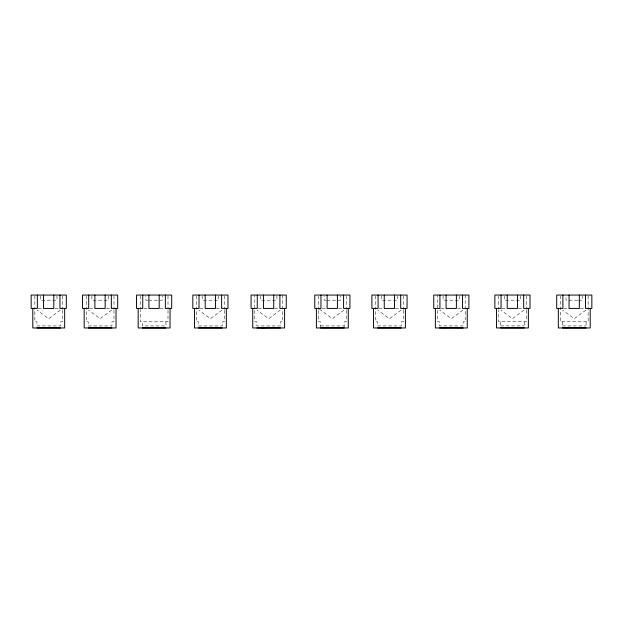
<?xml version="1.0" encoding="UTF-8"?>
<svg xmlns="http://www.w3.org/2000/svg" width="623" height="623" viewBox="0 0 623 623"><rect width="100%" height="100%" fill="white"/><g stroke="black" fill="none" stroke-linecap="round" stroke-linejoin="round"><path stroke-width="0.47" stroke-dasharray="3.12 2.34" d="M60.299 310.137L48.734 318.703L37.162 310.137M111.665 310.137L100.101 318.703L88.536 310.137M221.967 310.137L210.403 318.703L198.83 310.137M280.233 310.137L268.661 318.703L257.097 310.137M343.912 310.137L332.339 318.703L319.233 309M401.033 310.137L389.468 318.703L377.904 310.137M462.889 310.137L451.325 318.703L439.752 310.137M524.005 310.122L512.441 318.688L500.876 310.122M585.838 310.137L574.266 318.703L562.701 310.137M147.83 300.2L145.891 300.2L145.891 295.917M148.796 300.2L162.338 300.2L162.338 295.917M326.055 300.2L324.116 300.2L324.116 295.917M327.02 300.2L340.571 300.2L340.571 295.917M577.653 300.2L566.042 300.2L566.042 295.917M578.627 300.2L582.497 300.2L582.497 295.917M38.229 308.424L42.45 308.424M55.011 308.424L59.084 308.424M89.595 308.424L93.824 308.424M106.377 308.424L110.24 308.424M143.975 308.424L148.017 308.424M160.064 308.424L164.472 308.424M199.897 308.424L204.305 308.424M216.345 308.424L220.752 308.424M258.163 308.424L262.563 308.424M274.611 308.424L279.018 308.424M322.2 308.424L326.25 308.424M338.624 308.424L342.697 308.424M378.963 308.424L383.371 308.424M395.41 308.424L399.818 308.424M440.819 308.424L445.04 308.424M457.601 308.424L461.464 308.424M501.936 308.408L506.343 308.408M518.383 308.408L522.79 308.408M563.768 308.424L567.989 308.424M580.215 308.424L584.413 308.424M320.518 325.907L344.169 325.946M500.619 325.884L524.262 325.884M562.444 325.946L586.095 325.907M588.151 296.018L588.151 321.795L560.389 321.795L560.389 296.018M586.095 321.795L586.095 327.963M562.444 321.795L562.444 327.963M526.318 295.995L526.318 309.358M526.318 310.316L526.318 321.772L498.564 321.772L498.564 310.316M524.262 321.772L524.262 327.939M520.664 295.894L520.664 300.177L504.217 300.177L504.217 295.894M500.619 321.772L500.619 327.939M498.564 295.995L498.564 309.358M465.202 295.061L465.202 321.795L463.146 321.795L463.146 325.946L439.495 325.907L439.495 321.795L437.439 321.795L437.439 295.061M459.548 295.917L459.548 300.2L443.093 300.2L443.093 295.917M403.346 296.018L403.346 309.382M403.346 310.332L403.346 321.795L401.29 321.795L401.29 325.946L377.647 325.907L377.647 321.795L375.591 321.795L375.591 310.332M397.692 295.917L397.692 300.2L381.245 300.2L381.245 295.917M375.591 296.018L375.591 309.382M346.224 296.018L346.224 309.382M346.224 310.332L346.224 321.795L344.169 321.795L344.169 327.963M320.518 327.963L320.518 321.795L318.462 321.795L318.462 310.332M318.462 296.018L318.462 309.382M282.546 295.061L282.546 321.795L280.49 321.795L280.49 325.946L256.84 325.946L256.84 321.795L254.784 321.795L254.784 295.061M276.892 295.917L276.892 300.2L260.437 300.2L260.437 295.917M224.28 296.018L224.28 309.382M224.28 310.332L224.28 321.795L222.224 321.795L222.224 325.946L198.573 325.946L198.573 321.795L196.518 321.795L196.518 310.332M218.626 295.917L218.626 300.2L202.171 300.2L202.171 295.917M196.518 296.018L196.518 309.382M168 296.018L168 309.382M168 310.332L168 321.795L140.237 321.795L140.237 310.332M165.936 321.795L165.936 325.946L142.293 325.907L142.293 321.795M140.237 296.018L140.237 309.382M113.978 296.018L113.978 309.382M113.978 310.332L113.978 321.795L111.922 321.795L111.922 325.946L88.279 325.946L88.279 321.795L86.223 321.795L86.223 310.332M108.324 295.917L108.324 300.2L91.877 300.2L91.877 295.917M86.223 296.018L86.223 309.382M62.612 296.018L62.612 309.382M62.612 310.332L62.612 321.795L60.556 321.795L60.556 325.946L36.905 325.907L36.905 321.795L34.849 321.795L34.849 310.332M56.958 295.917L56.958 300.2L40.503 300.2L40.503 295.917M34.849 296.018L34.849 309.382"/><path stroke-width="0.93" d="M261.683 327.714L262.221 327.714M263.186 327.714L263.724 327.714M264.783 327.714L265.32 327.714M590.207 308.424L590.207 327.963L558.333 327.963L558.333 308.424M586.095 327.963L562.444 327.963M585.503 295.061L585.503 308.424L591.85 308.424L591.85 295.061L556.689 295.061L556.689 308.424L562.88 308.424L562.88 295.061M579.335 295.061L579.335 308.424L569.056 308.424L569.056 295.061M567.062 327.675L566.611 327.675M528.374 308.408L528.374 327.939L496.5 327.939L496.5 308.408M524.262 327.939L500.619 327.939M523.67 295.037L523.67 308.408L530.017 308.408L530.017 295.037L494.857 295.037L494.857 308.408L501.056 308.408L501.056 295.037M517.503 295.037L517.503 308.408L507.223 308.408L507.223 295.037M467.258 308.424L467.258 327.963L435.384 327.963L435.384 308.424M463.146 327.963L439.495 327.963M462.554 295.061L462.554 308.424L468.901 308.424L468.901 295.061L433.74 295.061L433.74 308.424L439.939 308.424L439.939 295.061M456.386 295.061L456.386 308.424L446.107 308.424L446.107 295.061M443.662 327.675L443.21 327.675M405.402 308.424L405.402 327.963L373.535 327.963L373.535 308.424M401.29 327.963L377.647 327.963M400.698 295.061L400.698 308.424L407.053 308.424L407.053 295.061L371.884 295.061L371.884 308.424L378.083 308.424L378.083 295.061M394.53 295.061L394.53 308.424L384.251 308.424L384.251 295.061M348.28 308.424L348.28 327.963L316.406 327.963L316.406 308.424M344.169 327.963L320.518 327.963M343.577 295.061L343.577 308.424L349.924 308.424L349.924 295.061L314.763 295.061L314.763 308.424L320.962 308.424L320.962 295.061M337.409 295.061L337.409 308.424L327.13 308.424L327.13 295.061M284.602 308.424L284.602 327.963L252.728 327.963L252.728 308.424M280.49 327.963L256.84 327.963M279.898 295.061L279.898 308.424L286.245 308.424L286.245 295.061L251.085 295.061L251.085 308.424L257.276 308.424L257.276 295.061M273.731 295.061L273.731 308.424L263.451 308.424L263.451 295.061M226.336 308.424L226.336 327.963L194.462 327.963L194.462 308.424M222.224 327.963L198.573 327.963M221.632 295.061L221.632 308.424L227.979 308.424L227.979 295.061L192.819 295.061L192.819 308.424L199.017 308.424L199.017 295.061M215.465 295.061L215.465 308.424L205.185 308.424L205.185 295.061M170.056 308.424L170.056 327.963L138.181 327.963L138.181 308.424M165.936 327.963L142.293 327.963M165.352 295.061L165.352 308.424L171.699 308.424L171.699 295.061L136.538 295.061L136.538 308.424L142.729 308.424L142.729 295.061M159.184 295.061L159.184 308.424L148.897 308.424L148.897 295.061M116.034 308.424L116.034 327.963L84.167 327.963L84.167 308.424M111.922 327.963L88.279 327.963M111.338 295.061L111.338 308.424L117.685 308.424L117.685 295.061L82.516 295.061L82.516 308.424L88.715 308.424L88.715 295.061M105.162 295.061L105.162 308.424L94.883 308.424L94.883 295.061M64.667 308.424L64.667 327.963L32.793 327.963L32.793 308.424M60.556 327.963L36.905 327.963M59.964 295.061L59.964 308.424L66.311 308.424L66.311 295.061L31.15 295.061L31.15 308.424L37.349 308.424L37.349 295.061M53.796 295.061L53.796 308.424L43.517 308.424L43.517 295.061"/></g></svg>
